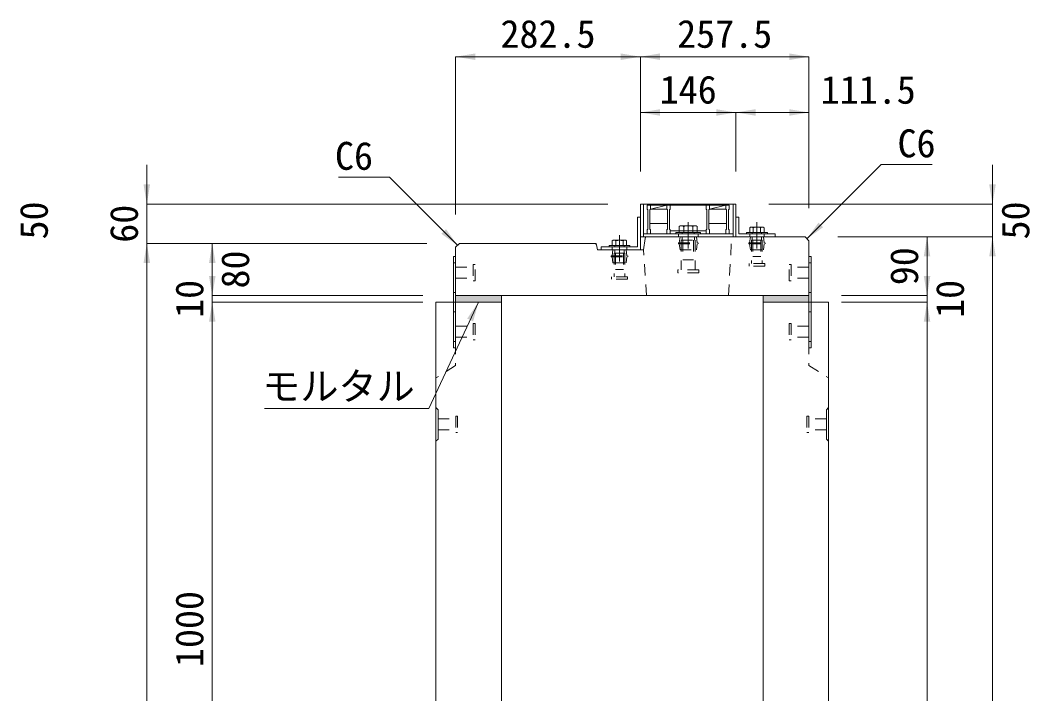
# Model space of a CAD drawing. Units: millimetres at full size. Extents: x -1934 to 78146, y -143454 to -112471.
# Drawn here: x 65637 to 67180, y -138968 to -137938 of the extents above; entities that cross this region are included whole.
import ezdxf
from ezdxf.enums import TextEntityAlignment as Align

# ---------------------------------------------------------------- set-up
doc = ezdxf.new("R2010")
doc.units = ezdxf.units.MM
doc.header["$LTSCALE"] = 23
for name, pattern in [('CHAIN', [18.5, 12, -1.5, 3.5, -1.5]), ('USER2', [1.35, 0.75, -0.6]), ('USER3', [1.35, 0.75, -0.6])]:
    doc.linetypes.add(name, pattern=pattern)
for name, color, linetype, lineweight in [('インサート', 92, 'USER2', 9), ('グレーチング', 7, 'Continuous', 9), ('ジョイント', 7, 'Continuous', 5), ('モルタル', 7, 'Continuous', 13), ('作業エリア', 11, 'Continuous', 13), ('受枠', 3, 'Continuous', 13), ('寸法線', 7, 'Continuous', 13), ('引出線', 4, 'Continuous', 13), ('本体', 2, 'Continuous', 13), ('ｲﾝｻｰﾄ', 3, 'USER3', 5)]:
    doc.layers.add(name, color=color, linetype=linetype, lineweight=lineweight)
doc.layers.add('ハッチング_モルタル', color=30, linetype='Continuous')
doc.styles.add('ＭＳ ゴシック', font='')
doc.styles.get('ＭＳ ゴシック').set_extended_font_data('MS Gothic')

# ---------------------------------------------------------------- blocks, each defined once
blk = doc.blocks.new('filled_arrow')
at = {"color": 0, "linetype": 'Continuous', "lineweight": -2}
blk.add_solid([(7.5, 1.25), (0, 0), (7.5, -1.25)], dxfattribs=at)

msp = doc.modelspace()

# ---------------------------------------------------------------- hatches: boundary and pattern name
at = {"layer": 'ハッチング_モルタル'}
for points in [[(66372.64, -138369.24), (66372.64, -138359.24), (66302.64, -138359.24), (66302.64, -138369.24)], [(66842.64, -138369.24), (66842.64, -138359.24), (66772.64, -138359.24), (66772.64, -138369.24)]]:
    msp.add_hatch(color=256, dxfattribs=at).paths.add_polyline_path(points)

# ---------------------------------------------------------------- linework, layer by layer
at = {"layer": 'インサート', "linetype": 'Continuous', "lineweight": 13}
for p, q in [((66646.15, -138252.44), (66644.29, -138253.29)), ((66644.29, -138253.29), (66644.29, -138262.44)), ((66670.14, -138252.44), (66646.15, -138252.44)), ((66670.14, -138252.44), (66671.99, -138253.29)), ((66671.99, -138253.29), (66671.99, -138262.44)), ((66753.66, -138254.44), (66752.19, -138255.29)), ((66752.19, -138255.29), (66752.19, -138262.44)), ((66753.66, -138254.44), (66772.62, -138254.44)), ((66772.62, -138254.44), (66774.09, -138255.29)), ((66774.09, -138255.29), (66774.09, -138262.44)), ((66671.99, -138262.44), (66644.29, -138262.44)), ((66752.19, -138262.44), (66774.09, -138262.44)), ((66543.66, -138274.44), (66542.19, -138275.29)), ((66542.19, -138275.29), (66542.19, -138282.44)), ((66542.19, -138282.44), (66564.09, -138282.44)), ((66543.66, -138274.44), (66562.62, -138274.44)), ((66562.62, -138274.44), (66564.09, -138275.29)), ((66564.09, -138275.29), (66564.09, -138282.44))]:
    msp.add_line(p, q, dxfattribs=at)
at = {"layer": 'インサート', "linetype": 'Continuous', "lineweight": 5}
for p, q in [((66651.22, -138253.29), (66651.22, -138262.44)), ((66665.07, -138253.29), (66665.07, -138262.44)), ((66757.67, -138255.29), (66757.67, -138262.44)), ((66768.62, -138255.29), (66768.62, -138262.44)), ((66547.67, -138275.29), (66547.67, -138282.44)), ((66558.62, -138275.29), (66558.62, -138282.44))]:
    msp.add_line(p, q, dxfattribs=at)
at = {"layer": 'インサート', "linetype": 'Continuous'}
for p, q in [((66677.14, -138262.44), (66639.14, -138262.44)), ((66639.14, -138262.44), (66639.14, -138264.74)), ((66677.14, -138264.74), (66639.14, -138264.74)), ((66677.14, -138262.44), (66677.14, -138264.74)), ((66747.14, -138262.44), (66779.14, -138262.44)), ((66747.14, -138262.44), (66747.14, -138264.74)), ((66747.14, -138264.74), (66779.14, -138264.74)), ((66779.14, -138262.44), (66779.14, -138264.74)), ((66537.14, -138282.44), (66569.14, -138282.44)), ((66537.14, -138282.44), (66537.14, -138284.74)), ((66537.14, -138284.74), (66569.14, -138284.74)), ((66569.14, -138282.44), (66569.14, -138284.74))]:
    msp.add_line(p, q, dxfattribs=at)
at = {"layer": 'インサート'}
for p, q in [((66644.39, -138278.49), (66645.64, -138269.24)), ((66645.64, -138269.24), (66670.64, -138269.24)), ((66648.69, -138269.24), (66648.69, -138274.24)), ((66649.14, -138262.44), (66649.14, -138264.74)), ((66667.14, -138262.44), (66667.14, -138264.74)), ((66667.59, -138269.24), (66667.59, -138274.24)), ((66671.89, -138278.49), (66670.64, -138269.24)), ((66751.89, -138278.49), (66753.14, -138269.24)), ((66753.14, -138269.24), (66773.14, -138269.24)), ((66756.02, -138269.24), (66756.02, -138274.24)), ((66756.14, -138262.44), (66756.14, -138264.74)), ((66770.14, -138262.44), (66770.14, -138264.74)), ((66770.27, -138269.24), (66770.27, -138274.24)), ((66774.39, -138278.49), (66773.14, -138269.24)), ((66541.89, -138298.49), (66543.14, -138289.24)), ((66543.14, -138289.24), (66563.14, -138289.24)), ((66546.02, -138289.24), (66546.02, -138294.24)), ((66546.14, -138282.44), (66546.14, -138284.74)), ((66560.14, -138282.44), (66560.14, -138284.74)), ((66560.27, -138289.24), (66560.27, -138294.24)), ((66564.39, -138298.49), (66563.14, -138289.24)), ((66643.14, -138278.49), (66673.14, -138278.49)), ((66643.14, -138278.49), (66643.14, -138279.99)), ((66643.14, -138279.99), (66673.14, -138279.99)), ((66644.39, -138279.99), (66645.64, -138289.24)), ((66645.64, -138289.24), (66670.64, -138289.24)), ((66647.24, -138274.24), (66669.04, -138274.24)), ((66647.24, -138274.24), (66647.24, -138319.74)), ((66650.14, -138274.24), (66650.14, -138304.24)), ((66666.14, -138274.24), (66666.14, -138304.24)), ((66669.04, -138274.24), (66669.04, -138319.74)), ((66671.89, -138279.99), (66670.64, -138289.24)), ((66673.14, -138278.49), (66673.14, -138279.99)), ((66750.64, -138278.49), (66775.64, -138278.49)), ((66750.64, -138278.49), (66750.64, -138279.99)), ((66750.64, -138279.99), (66775.64, -138279.99)), ((66751.89, -138279.99), (66753.14, -138289.24)), ((66753.14, -138289.24), (66773.14, -138289.24)), ((66754.89, -138274.24), (66771.39, -138274.24)), ((66754.89, -138274.24), (66754.89, -138310.24)), ((66757.14, -138274.24), (66757.14, -138299.24)), ((66769.14, -138274.24), (66769.14, -138299.24)), ((66771.39, -138274.24), (66771.39, -138310.24)), ((66774.39, -138279.99), (66773.14, -138289.24)), ((66775.64, -138278.49), (66775.64, -138279.99)), ((66540.64, -138298.49), (66565.64, -138298.49)), ((66540.64, -138298.49), (66540.64, -138299.99)), ((66540.64, -138299.99), (66565.64, -138299.99)), ((66541.89, -138299.99), (66543.14, -138309.24)), ((66544.89, -138294.24), (66561.39, -138294.24)), ((66544.89, -138294.24), (66544.89, -138330.24)), ((66547.14, -138294.24), (66547.14, -138319.24)), ((66559.14, -138294.24), (66559.14, -138319.24)), ((66561.39, -138294.24), (66561.39, -138330.24)), ((66564.39, -138299.99), (66563.14, -138309.24)), ((66565.64, -138298.49), (66565.64, -138299.99)), ((66650.14, -138304.24), (66666.14, -138304.24)), ((66757.14, -138299.24), (66769.14, -138299.24)), ((66302.64, -138315.74), (66329.64, -138315.74)), ((66302.64, -138315.74), (66302.64, -138332.74)), ((66332.64, -138311.74), (66329.64, -138311.74)), ((66329.64, -138311.74), (66329.64, -138336.74)), ((66332.64, -138336.74), (66332.64, -138311.74)), ((66543.14, -138309.24), (66563.14, -138309.24)), ((66547.14, -138319.24), (66559.14, -138319.24)), ((66642.14, -138324.24), (66642.14, -138319.74)), ((66674.14, -138319.74), (66642.14, -138319.74)), ((66674.14, -138319.74), (66674.14, -138324.24)), ((66751.14, -138314.24), (66751.14, -138310.24)), ((66775.14, -138310.24), (66751.14, -138310.24)), ((66775.14, -138314.24), (66751.14, -138314.24)), ((66775.14, -138310.24), (66775.14, -138314.24)), ((66812.64, -138311.74), (66815.64, -138311.74)), ((66812.64, -138336.74), (66812.64, -138311.74)), ((66815.64, -138311.74), (66815.64, -138336.74)), ((66842.64, -138315.74), (66815.64, -138315.74)), ((66842.64, -138315.74), (66842.64, -138332.74)), ((66302.64, -138332.74), (66329.64, -138332.74)), ((66541.14, -138334.24), (66541.14, -138330.24)), ((66565.14, -138330.24), (66541.14, -138330.24)), ((66565.14, -138334.24), (66541.14, -138334.24)), ((66565.14, -138330.24), (66565.14, -138334.24)), ((66674.14, -138324.24), (66642.14, -138324.24)), ((66842.64, -138332.74), (66815.64, -138332.74)), ((66329.64, -138336.74), (66332.64, -138336.74)), ((66815.64, -138336.74), (66812.64, -138336.74))]:
    msp.add_line(p, q, dxfattribs=at)
at = {"layer": 'インサート', "linetype": 'Continuous', "lineweight": 5}
for centre, radius, start, end in [((66647.75, -138259.94), 7.5, 62.50883, 117.49117), ((66658.14, -138281.18), 28.73, 76.05376, 103.94624), ((66668.53, -138259.94), 7.5, 62.50883, 117.49117), ((66754.93, -138259.29), 4.85, 55.61575, 124.38425), ((66763.14, -138272.56), 18.12, 72.41205, 107.58795), ((66771.35, -138259.29), 4.85, 55.61575, 124.38425), ((66544.93, -138279.29), 4.85, 55.61575, 124.38425), ((66553.14, -138292.56), 18.12, 72.41205, 107.58795), ((66561.35, -138279.29), 4.85, 55.61575, 124.38425)]:
    msp.add_arc(centre, radius, start, end, dxfattribs=at)
at = {"layer": 'グレーチング'}
for p, q in [((66595.64, -138220.74), (66595.64, -138226.74)), ((66595.64, -138220.74), (66720.64, -138220.74)), ((66595.64, -138226.74), (66596.64, -138227.74)), ((66596.64, -138227.74), (66596.64, -138257.74)), ((66600.64, -138226.74), (66599.64, -138227.74)), ((66599.64, -138227.74), (66599.64, -138257.74)), ((66600.64, -138220.74), (66600.64, -138226.74)), ((66600.64, -138226.74), (66625.64, -138220.74)), ((66600.64, -138226.74), (66625.64, -138226.74)), ((66625.64, -138220.74), (66625.64, -138226.74)), ((66625.64, -138226.74), (66626.64, -138227.74)), ((66626.64, -138227.74), (66626.64, -138257.74)), ((66630.64, -138226.74), (66629.64, -138227.74)), ((66629.64, -138227.74), (66629.64, -138257.74)), ((66630.64, -138220.74), (66630.64, -138226.74)), ((66685.64, -138220.74), (66685.64, -138226.74)), ((66685.64, -138226.74), (66686.64, -138227.74)), ((66686.64, -138227.74), (66686.64, -138257.74)), ((66690.64, -138226.74), (66689.64, -138227.74)), ((66689.64, -138227.74), (66689.64, -138257.74)), ((66690.64, -138226.74), (66715.64, -138220.74)), ((66690.64, -138220.74), (66690.64, -138226.74)), ((66690.64, -138226.74), (66715.64, -138226.74)), ((66715.64, -138220.74), (66715.64, -138226.74)), ((66715.64, -138226.74), (66716.64, -138227.74)), ((66716.64, -138227.74), (66716.64, -138257.74)), ((66720.64, -138226.74), (66719.64, -138227.74)), ((66719.64, -138227.74), (66719.64, -138257.74)), ((66720.64, -138220.74), (66720.64, -138226.74)), ((66595.64, -138258.74), (66596.64, -138257.74)), ((66595.64, -138264.74), (66595.64, -138258.74)), ((66626.64, -138248.74), (66599.64, -138248.74)), ((66600.64, -138258.74), (66599.64, -138257.74)), ((66600.64, -138264.74), (66600.64, -138258.74)), ((66625.64, -138258.74), (66626.64, -138257.74)), ((66625.64, -138264.74), (66625.64, -138258.74)), ((66630.64, -138258.74), (66629.64, -138257.74)), ((66630.64, -138264.74), (66630.64, -138258.74)), ((66685.64, -138258.74), (66686.64, -138257.74)), ((66685.64, -138264.74), (66685.64, -138258.74)), ((66716.64, -138248.74), (66689.64, -138248.74)), ((66690.64, -138258.74), (66689.64, -138257.74)), ((66690.64, -138264.74), (66690.64, -138258.74)), ((66715.64, -138258.74), (66716.64, -138257.74)), ((66715.64, -138264.74), (66715.64, -138258.74)), ((66720.64, -138258.74), (66719.64, -138257.74)), ((66720.64, -138264.74), (66720.64, -138258.74)), ((66595.64, -138264.74), (66600.64, -138264.74)), ((66625.64, -138264.74), (66630.64, -138264.74)), ((66685.64, -138260.24), (66630.64, -138260.24)), ((66685.64, -138264.74), (66690.64, -138264.74)), ((66715.64, -138264.74), (66720.64, -138264.74))]:
    msp.add_line(p, q, dxfattribs=at)
at = {"layer": 'ジョイント'}
for p, q in [((66299.44, -138299.24), (66302.64, -138299.24)), ((66299.44, -138299.24), (66299.44, -138439.24)), ((66302.64, -138299.24), (66302.64, -138439.24)), ((66842.64, -138299.24), (66845.84, -138299.24)), ((66842.64, -138299.24), (66842.64, -138439.24)), ((66845.84, -138299.24), (66845.84, -138439.24)), ((66299.44, -138439.24), (66302.64, -138439.24)), ((66842.64, -138439.24), (66845.84, -138439.24))]:
    msp.add_line(p, q, dxfattribs=at)
at = {"layer": 'ジョイント', "linetype": 'USER2'}
for p, q in [((66299.44, -138309.24), (66302.64, -138309.24)), ((66842.64, -138309.24), (66845.84, -138309.24)), ((66299.44, -138354.24), (66302.64, -138354.24)), ((66842.64, -138354.24), (66845.84, -138354.24)), ((66299.44, -138384.24), (66302.64, -138384.24)), ((66842.64, -138384.24), (66845.84, -138384.24)), ((66299.44, -138429.24), (66302.64, -138429.24)), ((66842.64, -138429.24), (66845.84, -138429.24))]:
    msp.add_line(p, q, dxfattribs=at)
at = {"layer": 'モルタル'}
for points in [[(66302.64, -138359.24), (66372.64, -138359.24), (66372.64, -138369.24), (66302.64, -138369.24)], [(66842.64, -138359.24), (66772.64, -138359.24), (66772.64, -138369.24), (66842.64, -138369.24)]]:
    msp.add_lwpolyline(points, close=True, dxfattribs=at)
at = {"layer": '作業エリア'}
for p, q in [((66592.64, -138269.24), (66592.26, -138271.8)), ((66595.22, -138269.24), (66592.64, -138269.24)), ((66515.18, -138279.24), (66517.64, -138279.24)), ((66517.64, -138279.24), (66518.12, -138281.66))]:
    msp.add_line(p, q, dxfattribs=at)
at = {"layer": '受枠'}
for p, q in [((66585.14, -138219.24), (66731.14, -138219.24)), ((66585.14, -138219.24), (66585.14, -138269.24)), ((66589.64, -138219.24), (66589.64, -138269.24)), ((66726.64, -138219.24), (66726.64, -138269.24)), ((66731.14, -138219.24), (66731.14, -138269.24)), ((66580.64, -138284.74), (66580.64, -138239.24)), ((66580.64, -138239.24), (66585.14, -138239.24)), ((66585.14, -138239.24), (66585.14, -138289.24)), ((66735.64, -138239.24), (66731.14, -138239.24)), ((66735.64, -138264.74), (66735.64, -138239.24)), ((66585.14, -138269.24), (66731.14, -138269.24)), ((66589.64, -138264.74), (66726.64, -138264.74)), ((66731.14, -138269.24), (66791.14, -138269.24)), ((66791.14, -138264.74), (66735.64, -138264.74)), ((66791.14, -138269.24), (66791.14, -138264.74)), ((66525.14, -138289.24), (66525.14, -138284.74)), ((66525.14, -138284.74), (66580.64, -138284.74)), ((66585.14, -138289.24), (66525.14, -138289.24))]:
    msp.add_line(p, q, dxfattribs=at)
at = {"layer": '受枠', "linetype": 'CHAIN'}
for p, q in [((66658.14, -138246.99), (66658.14, -138286.99)), ((66763.14, -138246.99), (66763.14, -138286.99)), ((66553.14, -138266.99), (66553.14, -138306.99))]:
    msp.add_line(p, q, dxfattribs=at)
at = {"layer": '受枠', "linetype": 'USER2'}
for p, q in [((66643.14, -138264.74), (66643.14, -138269.24)), ((66673.14, -138264.74), (66673.14, -138269.24)), ((66752.14, -138264.74), (66752.14, -138269.24)), ((66774.14, -138264.74), (66774.14, -138269.24)), ((66542.14, -138284.74), (66542.14, -138289.24)), ((66564.14, -138284.74), (66564.14, -138289.24))]:
    msp.add_line(p, q, dxfattribs=at)
at = {"layer": '寸法線'}
for p, q in [((66302.64, -137993.76), (66585.14, -137993.76)), ((66302.64, -138235.24), (66302.64, -137993.76)), ((66585.14, -138169.24), (66585.14, -137993.76)), ((66585.14, -137993.76), (66842.64, -137993.76)), ((66585.14, -138169.24), (66585.14, -137993.76)), ((66842.64, -138225.24), (66842.64, -137993.76)), ((66585.14, -138079.05), (66731.14, -138079.05)), ((66585.14, -138169.24), (66585.14, -138079.05)), ((66731.14, -138169.24), (66731.14, -138079.05)), ((66731.14, -138079.05), (66842.64, -138079.05)), ((66731.14, -138169.24), (66731.14, -138079.05)), ((66842.64, -138225.24), (66842.64, -138079.05)), ((65830.81, -138339.24), (65830.81, -138159.24)), ((67123.13, -138329.24), (67123.13, -138159.24)), ((66535.14, -138219.24), (65830.81, -138219.24)), ((66781.14, -138219.24), (67123.13, -138219.24)), ((66886.64, -138269.24), (67023.13, -138269.24)), ((66886.64, -138269.24), (67123.13, -138269.24)), ((66886.64, -138269.24), (67123.13, -138269.24)), ((67023.13, -138359.24), (67023.13, -138269.24)), ((67123.13, -139819.24), (67123.13, -138269.24)), ((66258.64, -138279.24), (65830.81, -138279.24)), ((65830.81, -138279.24), (65830.81, -139819.24)), ((66258.64, -138279.24), (65830.81, -138279.24)), ((65930.81, -138359.24), (65930.81, -138279.24)), ((66258.64, -138279.24), (65930.81, -138279.24)), ((65930.81, -138299.24), (65930.81, -138429.24)), ((67023.13, -138299.24), (67023.13, -138429.24)), ((66252.64, -138359.24), (65930.81, -138359.24)), ((66252.64, -138359.24), (65930.81, -138359.24)), ((66892.64, -138359.24), (67023.13, -138359.24)), ((66892.64, -138359.24), (67023.13, -138359.24)), ((65930.81, -138369.24), (65930.81, -139369.24)), ((66252.64, -138369.24), (65930.81, -138369.24)), ((66222.64, -138369.24), (65930.81, -138369.24)), ((66892.64, -138369.24), (67023.13, -138369.24)), ((66892.64, -138369.24), (67023.13, -138369.24)), ((67023.13, -139819.24), (67023.13, -138369.24))]:
    msp.add_line(p, q, dxfattribs=at)
at = {"layer": '引出線'}
for points in [[(66839.64, -138272.24), (66953.02, -138158.87), (67031.01, -138158.87)], [(66305.64, -138282.24), (66201.47, -138178.08), (66123.48, -138178.08)], [(66337.64, -138369.24), (66261.7, -138532.1), (66010.78, -138532.1)]]:
    msp.add_lwpolyline(points, dxfattribs=at)
at = {"layer": '本体'}
for p, q in [((66592.26, -138271.8), (66589.64, -138289.24)), ((66595.22, -138269.24), (66836.64, -138269.24)), ((66836.64, -138269.24), (66842.64, -138275.24)), ((66302.64, -138285.24), (66308.64, -138279.24)), ((66302.64, -138285.24), (66302.64, -138369.24)), ((66308.64, -138279.24), (66515.18, -138279.24)), ((66518.12, -138281.66), (66519.64, -138289.24)), ((66519.64, -138289.24), (66589.64, -138289.24)), ((66842.64, -138275.24), (66842.64, -138369.24)), ((66302.64, -138359.24), (66842.64, -138359.24)), ((66302.64, -138369.24), (66372.64, -138369.24)), ((66772.64, -138369.24), (66842.64, -138369.24))]:
    msp.add_line(p, q, dxfattribs=at)
at = {"layer": '本体', "linetype": 'USER2', "lineweight": 15}
for p, q in [((66719.64, -138359.24), (66724.64, -138269.24)), ((66594.64, -138359.24), (66589.64, -138289.24))]:
    msp.add_line(p, q, dxfattribs=at)
at = {"layer": '本体', "lineweight": 20}
for p, q in [((66272.64, -139819.24), (66272.64, -138369.24)), ((66372.64, -138369.24), (66272.64, -138369.24)), ((66372.64, -139275.21), (66372.64, -138369.24)), ((66772.64, -139275.27), (66772.64, -138369.24)), ((66872.64, -138369.24), (66772.64, -138369.24)), ((66872.64, -139819.24), (66872.64, -138369.24))]:
    msp.add_line(p, q, dxfattribs=at)
at = {"layer": '本体', "linetype": 'USER3', "lineweight": 9}
for p, q in [((66302.64, -138369.24), (66302.64, -138466.24)), ((66842.64, -138369.24), (66842.64, -138466.24)), ((66302.64, -138466.24), (66272.64, -138485.24)), ((66842.64, -138466.24), (66872.64, -138485.24))]:
    msp.add_line(p, q, dxfattribs=at)
at = {"layer": '本体', "lineweight": 9}
for p, q in [((66275.84, -138533.74), (66272.64, -138530.54)), ((66275.84, -138533.74), (66275.84, -138578.74)), ((66869.44, -138533.74), (66872.64, -138530.54)), ((66869.44, -138533.74), (66869.44, -138578.74)), ((66275.84, -138578.74), (66272.64, -138581.94)), ((66869.44, -138578.74), (66872.64, -138581.94))]:
    msp.add_line(p, q, dxfattribs=at)
at = {"layer": '本体'}
for centre, start, end in [((66595.22, -138272.24), 90, 171.46923), ((66515.18, -138282.24), 11.30993, 90)]:
    msp.add_arc(centre, 3, start, end, dxfattribs=at)
at = {"layer": 'ｲﾝｻｰﾄ'}
for p, q in [((66302.64, -138405.74), (66329.64, -138405.74)), ((66329.64, -138401.74), (66329.64, -138426.74)), ((66329.64, -138401.74), (66332.64, -138401.74)), ((66332.64, -138401.74), (66332.64, -138426.74)), ((66815.64, -138401.74), (66812.64, -138401.74)), ((66812.64, -138401.74), (66812.64, -138426.74)), ((66815.64, -138401.74), (66815.64, -138426.74)), ((66842.64, -138405.74), (66815.64, -138405.74)), ((66302.64, -138422.74), (66329.64, -138422.74)), ((66329.64, -138426.74), (66332.64, -138426.74)), ((66815.64, -138426.74), (66812.64, -138426.74)), ((66842.64, -138422.74), (66815.64, -138422.74)), ((66275.84, -138547.74), (66302.84, -138547.74)), ((66275.84, -138547.74), (66275.84, -138564.74)), ((66302.84, -138543.74), (66302.84, -138568.74)), ((66302.84, -138543.74), (66305.84, -138543.74)), ((66305.84, -138543.74), (66305.84, -138568.74)), ((66842.44, -138543.74), (66839.44, -138543.74)), ((66839.44, -138543.74), (66839.44, -138568.74)), ((66842.44, -138543.74), (66842.44, -138568.74)), ((66869.44, -138547.74), (66842.44, -138547.74)), ((66869.44, -138547.74), (66869.44, -138564.74)), ((66275.84, -138564.74), (66302.84, -138564.74)), ((66869.44, -138564.74), (66842.44, -138564.74)), ((66302.84, -138568.74), (66305.84, -138568.74)), ((66842.44, -138568.74), (66839.44, -138568.74))]:
    msp.add_line(p, q, dxfattribs=at)

# ---------------------------------------------------------------- block references
at = {"layer": '寸法線', "xscale": 4, "yscale": 4}
for p in [(66302.64, -137993.76), (66585.14, -137993.76), (66585.14, -138079.05), (66731.14, -138079.05)]:
    msp.add_blockref('filled_arrow', p, dxfattribs=at)
for p, rotation in [((66585.14, -137993.76), 180), ((66842.64, -137993.76), 180), ((66731.14, -138079.05), 180), ((66842.64, -138079.05), 180), ((65830.81, -138219.24), 90), ((67123.13, -138219.24), 90), ((67023.13, -138269.24), 270), ((67123.13, -138269.24), 270), ((67123.13, -138269.24), 270), ((65830.81, -138279.24), 270), ((65830.81, -138279.24), 270), ((65930.81, -138279.24), 270), ((65930.81, -138359.24), 90), ((65930.81, -138359.24), 90), ((67023.13, -138359.24), 90), ((67023.13, -138359.24), 90), ((65930.81, -138369.24), 270), ((65930.81, -138369.24), 270), ((67023.13, -138369.24), 270), ((67023.13, -138369.24), 270)]:
    msp.add_blockref('filled_arrow', p, dxfattribs=dict(at, rotation=rotation))
at = {"layer": '引出線', "xscale": 4, "yscale": 4}
for p, rotation in [((66305.64, -138282.24), 135), ((66839.64, -138272.24), 45), ((66337.64, -138369.24), 245)]:
    msp.add_blockref('filled_arrow', p, dxfattribs=dict(at, rotation=rotation))

# ---------------------------------------------------------------- texts
at = {"layer": '寸法線', "style": 'ＭＳ ゴシック'}
for s, p in [('282.5', (66443.89, -137958.76)), ('257.5', (66713.89, -137958.76)), ('146', (66658.14, -138044.05)), ('111.5', (66933.22, -138044.33))]:
    msp.add_text(s, height=42.72, dxfattribs=at).set_placement(p, align=Align.MIDDLE_CENTER)
for s, p in [('50', (65658.13, -138244.24)), ('60', (65795.81, -138249.24)), ('50', (67158.13, -138244.24)), ('90', (66988.13, -138314.24)), ('80', (65965.81, -138319.24)), ('10', (65895.81, -138364.24)), ('10', (67058.13, -138364.24)), ('1000', (65895.81, -138869.24))]:
    msp.add_text(s, height=42.72, rotation=90, dxfattribs=at).set_placement(p, align=Align.MIDDLE_CENTER)
at = {"layer": '引出線', "style": 'ＭＳ ゴシック'}
msp.add_text('C6', height=42.72, dxfattribs=at).set_placement((66978.02, -138104.87), align=Align.TOP_LEFT)
msp.add_text('C6', height=42.72, dxfattribs=at).set_placement((66176.47, -138124.08), align=Align.TOP_RIGHT)
msp.add_text('モルタル', height=42.72, dxfattribs=at).set_placement((66123.74, -138476.5), align=Align.TOP_CENTER)

doc.saveas('drawing.dxf')
